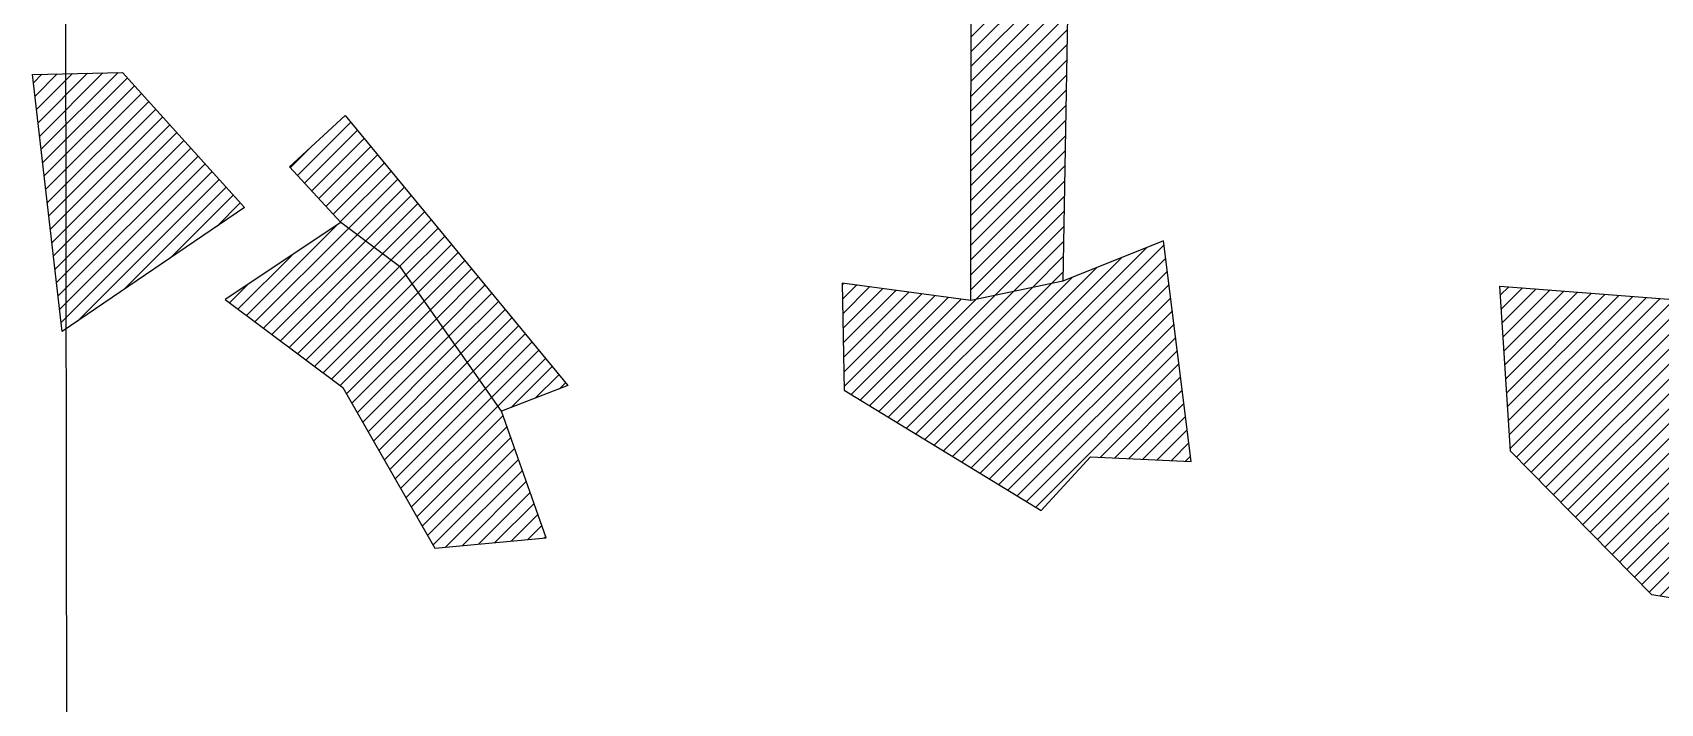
# Model space of a CAD drawing. Header units: metres. Extents: x -1.9 to -0.57, y -19.7 to -15.89.
# Drawn here: x -1.8695 to -1.4822, y -16.845 to -16.6853 of the extents above; entities that cross this region are included whole.
import ezdxf

# ---------------------------------------------------------------- set-up
doc = ezdxf.new("R2010")
doc.units = ezdxf.units.M
doc.header["$LTSCALE"] = 25
doc.header["$MEASUREMENT"] = 0
doc.linetypes.add('STRICHPUNKTX2', pattern=[2, 1, -0.5, 0, -0.5])
doc.layers.get('0').update_dxf_attribs({"linetype": 'CONTINUOUS'})
for name, color, linetype in [('GRABUNGSGRENZE', 3, 'STRICHPUNKTX2'), ('KNOCHEN', 2, 'CONTINUOUS'), ('KNOCHENSCHRAFF', 2, 'CONTINUOUS')]:
    doc.layers.add(name, color=color, linetype=linetype)

# ---------------------------------------------------------------- blocks, each defined once
blk = doc.blocks.new('*X14')
at = {"color": 0}
for p, q in [((-164.618, -1668.635), (-162.293, -1666.309)), ((-164.619, -1668.989), (-162.299, -1666.668)), ((-164.62, -1669.696), (-162.311, -1667.388)), ((-164.619, -1669.343), (-162.305, -1667.028)), ((-164.62, -1670.05), (-162.317, -1667.748)), ((-164.62, -1670.404), (-162.324, -1668.108)), ((-164.621, -1670.758), (-162.33, -1668.467)), ((-164.621, -1671.112), (-162.336, -1668.827)), ((-164.622, -1671.466), (-162.342, -1669.187)), ((-186.924, -1669.727), (-186.722, -1669.525)), ((-186.887, -1670.044), (-186.36, -1669.516)), ((-186.851, -1670.361), (-185.998, -1669.508)), ((-186.814, -1670.678), (-185.636, -1669.5)), ((-186.777, -1670.995), (-185.275, -1669.492)), ((-186.741, -1671.311), (-184.913, -1669.484)), ((-186.704, -1671.628), (-184.688, -1669.612)), ((-164.622, -1671.82), (-162.348, -1669.547)), ((-186.668, -1671.945), (-184.52, -1669.798)), ((-186.631, -1672.262), (-184.352, -1669.984)), ((-164.622, -1672.174), (-162.355, -1669.906)), ((-186.594, -1672.579), (-184.184, -1670.169)), ((-186.558, -1672.896), (-184.017, -1670.355)), ((-164.623, -1672.528), (-162.361, -1670.266)), ((-186.521, -1673.213), (-183.849, -1670.541)), ((-186.484, -1673.53), (-183.681, -1670.727)), ((-180.644, -1671.932), (-179.376, -1670.664)), ((-180.475, -1672.117), (-179.216, -1670.858)), ((-164.623, -1672.882), (-162.367, -1670.626)), ((-186.448, -1673.847), (-183.513, -1670.913)), ((-186.411, -1674.164), (-183.346, -1671.098)), ((-180.305, -1672.301), (-179.056, -1671.052)), ((-180.136, -1672.485), (-178.897, -1671.246)), ((-164.624, -1673.236), (-162.373, -1670.986)), ((-186.375, -1674.481), (-183.178, -1671.284)), ((-186.338, -1674.798), (-183.01, -1671.47)), ((-180.814, -1671.748), (-180.349, -1671.284)), ((-179.966, -1672.669), (-178.737, -1671.44)), ((-179.797, -1672.853), (-178.577, -1671.633)), ((-164.624, -1673.59), (-162.379, -1671.345)), ((-186.301, -1675.115), (-182.843, -1671.656)), ((-186.265, -1675.432), (-182.675, -1671.842)), ((-185.887, -1675.407), (-182.507, -1672.027)), ((-179.627, -1673.037), (-178.418, -1671.827)), ((-179.429, -1673.192), (-178.258, -1672.021)), ((-164.624, -1673.944), (-162.386, -1671.705)), ((-184.78, -1674.654), (-182.339, -1672.213)), ((-183.672, -1673.9), (-182.172, -1672.399)), ((-179.227, -1673.343), (-178.098, -1672.215)), ((-179.025, -1673.495), (-177.939, -1672.409)), ((-164.625, -1674.298), (-162.392, -1672.065)), ((-164.625, -1674.652), (-162.398, -1672.425)), ((-182.565, -1673.146), (-182.004, -1672.585)), ((-178.823, -1673.647), (-177.779, -1672.603)), ((-178.621, -1673.799), (-177.619, -1672.797)), ((-164.501, -1674.881), (-162.404, -1672.784)), ((-181.857, -1675.267), (-179.717, -1673.126)), ((-181.655, -1675.418), (-179.429, -1673.192)), ((-178.42, -1673.95), (-177.46, -1672.991)), ((-178.218, -1674.102), (-177.3, -1673.185)), ((-164.055, -1674.788), (-162.411, -1673.144)), ((-181.452, -1675.569), (-179.227, -1673.343)), ((-181.25, -1675.72), (-179.025, -1673.495)), ((-178.063, -1674.301), (-177.14, -1673.378)), ((-177.917, -1674.509), (-176.981, -1673.572)), ((-165.057, -1678.619), (-160.024, -1673.586)), ((-163.608, -1674.696), (-162.417, -1673.504)), ((-182.06, -1675.115), (-180.772, -1673.828)), ((-181.048, -1675.871), (-178.823, -1673.647)), ((-180.845, -1676.023), (-178.621, -1673.799)), ((-180.643, -1676.174), (-178.42, -1673.95)), ((-177.772, -1674.717), (-176.821, -1673.766)), ((-177.626, -1674.925), (-176.661, -1673.96)), ((-165.496, -1678.351), (-161.031, -1673.886)), ((-165.276, -1678.485), (-160.439, -1673.647)), ((-164.837, -1678.753), (-159.984, -1673.9)), ((-163.162, -1674.603), (-162.423, -1673.864)), ((-180.441, -1676.325), (-178.218, -1674.102)), ((-180.238, -1676.476), (-178.063, -1674.301)), ((-177.481, -1675.133), (-176.502, -1674.154)), ((-177.335, -1675.341), (-176.342, -1674.348)), ((-165.715, -1678.217), (-161.623, -1674.125)), ((-164.617, -1678.887), (-159.945, -1674.214)), ((-162.715, -1674.51), (-162.429, -1674.223)), ((-150.588, -1679.706), (-145.222, -1674.34)), ((-182.262, -1674.964), (-181.828, -1674.53)), ((-180.036, -1676.627), (-177.917, -1674.509)), ((-179.834, -1676.779), (-177.772, -1674.717)), ((-177.189, -1675.549), (-176.182, -1674.542)), ((-177.044, -1675.757), (-176.023, -1674.736)), ((-167.683, -1674.528), (-167.655, -1674.5)), ((-167.676, -1674.875), (-167.344, -1674.542)), ((-167.67, -1675.222), (-167.032, -1674.584)), ((-167.663, -1675.569), (-166.72, -1674.626)), ((-167.657, -1675.916), (-166.409, -1674.667)), ((-167.65, -1676.263), (-166.097, -1674.709)), ((-166.593, -1677.681), (-163.608, -1674.696)), ((-166.374, -1677.815), (-163.162, -1674.603)), ((-166.154, -1677.949), (-162.715, -1674.51)), ((-165.935, -1678.083), (-162.215, -1674.363)), ((-164.398, -1679.021), (-159.906, -1674.528)), ((-152.021, -1674.775), (-151.826, -1674.581)), ((-152, -1675.108), (-151.498, -1674.606)), ((-151.978, -1675.44), (-151.17, -1674.632)), ((-151.957, -1675.772), (-150.842, -1674.658)), ((-151.936, -1676.105), (-150.514, -1674.683)), ((-151.915, -1676.437), (-150.187, -1674.709)), ((-151.894, -1676.769), (-149.859, -1674.734)), ((-151.114, -1679.172), (-146.674, -1674.732)), ((-150.939, -1679.35), (-146.19, -1674.601)), ((-150.763, -1679.528), (-145.706, -1674.471)), ((-150.413, -1679.885), (-144.919, -1674.391)), ((-150.238, -1680.063), (-144.851, -1674.676)), ((-179.631, -1676.93), (-177.626, -1674.925)), ((-179.478, -1677.13), (-177.481, -1675.133)), ((-176.898, -1675.965), (-175.863, -1674.929)), ((-176.753, -1676.173), (-175.703, -1675.123)), ((-167.644, -1676.61), (-165.785, -1674.751)), ((-167.637, -1676.957), (-165.474, -1674.793)), ((-167.472, -1677.145), (-165.162, -1674.835)), ((-167.252, -1677.279), (-164.85, -1674.877)), ((-167.033, -1677.413), (-164.501, -1674.881)), ((-166.813, -1677.547), (-164.055, -1674.788)), ((-164.178, -1679.155), (-159.866, -1674.843)), ((-151.872, -1677.102), (-149.531, -1674.76)), ((-151.851, -1677.434), (-149.203, -1674.786)), ((-151.83, -1677.766), (-148.875, -1674.811)), ((-151.809, -1678.099), (-148.547, -1674.837)), ((-151.788, -1678.431), (-148.219, -1674.862)), ((-151.64, -1678.637), (-147.891, -1674.888)), ((-151.464, -1678.815), (-147.563, -1674.914)), ((-151.289, -1678.993), (-147.158, -1674.862)), ((-150.062, -1680.241), (-144.782, -1674.961)), ((-179.349, -1677.355), (-177.335, -1675.341)), ((-176.607, -1676.381), (-175.544, -1675.317)), ((-176.462, -1676.589), (-175.384, -1675.511)), ((-163.959, -1679.289), (-159.827, -1675.157)), ((-163.739, -1679.422), (-159.788, -1675.471)), ((-179.221, -1677.58), (-177.189, -1675.549)), ((-179.092, -1677.805), (-177.044, -1675.757)), ((-176.316, -1676.797), (-175.224, -1675.705)), ((-176.171, -1677.005), (-175.065, -1675.899)), ((-163.52, -1679.556), (-159.748, -1675.785)), ((-178.963, -1678.03), (-176.898, -1675.965)), ((-178.835, -1678.255), (-176.753, -1676.173)), ((-176.025, -1677.213), (-174.905, -1676.093)), ((-175.879, -1677.421), (-174.745, -1676.287)), ((-163.3, -1679.69), (-159.709, -1676.1)), ((-178.706, -1678.48), (-176.607, -1676.381)), ((-178.578, -1678.705), (-176.462, -1676.589)), ((-175.562, -1677.457), (-174.586, -1676.481)), ((-174.986, -1677.234), (-174.426, -1676.674)), ((-163.08, -1679.824), (-159.67, -1676.414)), ((-178.449, -1678.93), (-176.316, -1676.797)), ((-178.32, -1679.155), (-176.171, -1677.005)), ((-174.41, -1677.012), (-174.266, -1676.868)), ((-161.544, -1678.642), (-159.631, -1676.728)), ((-161.205, -1678.657), (-159.591, -1677.042)), ((-178.192, -1679.379), (-176.025, -1677.213)), ((-178.063, -1679.604), (-175.879, -1677.421)), ((-160.867, -1678.671), (-159.552, -1677.357)), ((-177.935, -1679.829), (-175.755, -1677.65)), ((-160.528, -1678.686), (-159.513, -1677.671)), ((-177.806, -1680.054), (-175.662, -1677.911)), ((-177.677, -1680.279), (-175.57, -1678.172)), ((-160.189, -1678.701), (-159.473, -1677.985)), ((-149.887, -1680.42), (-147.589, -1678.122)), ((-177.549, -1680.504), (-175.477, -1678.433)), ((-159.85, -1678.716), (-159.434, -1678.299)), ((-159.512, -1678.73), (-159.395, -1678.614)), ((-149.712, -1680.598), (-147.489, -1678.375)), ((-177.42, -1680.729), (-175.385, -1678.694)), ((-177.119, -1680.782), (-175.292, -1678.955)), ((-149.537, -1680.776), (-147.389, -1678.628)), ((-149.361, -1680.955), (-147.288, -1678.882)), ((-176.728, -1680.745), (-175.2, -1679.216)), ((-149.186, -1681.133), (-147.188, -1679.135)), ((-149.011, -1681.311), (-147.088, -1679.388)), ((-176.338, -1680.707), (-175.107, -1679.477)), ((-175.947, -1680.67), (-175.015, -1679.738)), ((-148.836, -1681.49), (-146.987, -1679.641)), ((-175.556, -1680.633), (-174.922, -1679.999)), ((-148.66, -1681.668), (-146.887, -1679.894)), ((-148.485, -1681.846), (-146.787, -1680.148)), ((-175.166, -1680.596), (-174.829, -1680.26)), ((-174.775, -1680.559), (-174.737, -1680.521)), ((-148.227, -1681.941), (-146.686, -1680.401))]:
    blk.add_line(p, q, dxfattribs=at)

msp = doc.modelspace()

# ---------------------------------------------------------------- linework, layer by layer
at = {"layer": 'GRABUNGSGRENZE'}
msp.add_lwpolyline([(-1.86297, -15.89958), (-1.85652, -19.7003)], dxfattribs=at)
at = {"layer": 'KNOCHEN'}
for points in [[(-1.64626, -16.74907), (-1.64614, -16.64916), (-1.6446, -16.6354), (-1.62115, -16.63645), (-1.6227, -16.6497), (-1.62433, -16.74451), (-1.64626, -16.74907)], [(-1.8624, -16.75648), (-1.86947, -16.6953), (-1.84806, -16.69481), (-1.81904, -16.72696), (-1.8624, -16.75648)], [(-1.7961, -16.73055), (-1.80832, -16.71729), (-1.79505, -16.70507), (-1.74211, -16.76935), (-1.75792, -16.77545)], [(-1.7961, -16.73055), (-1.82365, -16.74887), (-1.79564, -16.7698), (-1.77376, -16.80806), (-1.74725, -16.80554), (-1.75792, -16.77545), (-1.78184, -16.74127), (-1.7961, -16.73055)], [(-1.64626, -16.74907), (-1.67684, -16.74496), (-1.67635, -16.77045), (-1.62949, -16.79905), (-1.61775, -16.78632), (-1.59379, -16.78736), (-1.60036, -16.73485), (-1.62433, -16.74451)], [(-1.45926, -16.8232), (-1.48423, -16.81909), (-1.51784, -16.7849), (-1.52034, -16.74565), (-1.47396, -16.74927), (-1.44948, -16.74267), (-1.4434, -16.76816), (-1.45566, -16.79669)]]:
    msp.add_lwpolyline(points, dxfattribs=at)

# ---------------------------------------------------------------- block references
at = {"layer": 'KNOCHENSCHRAFF', "xscale": 0.01, "yscale": 0.01, "zscale": 0.01}
msp.add_blockref('*X14', (0, 0), dxfattribs=at)

doc.saveas('drawing.dxf')
